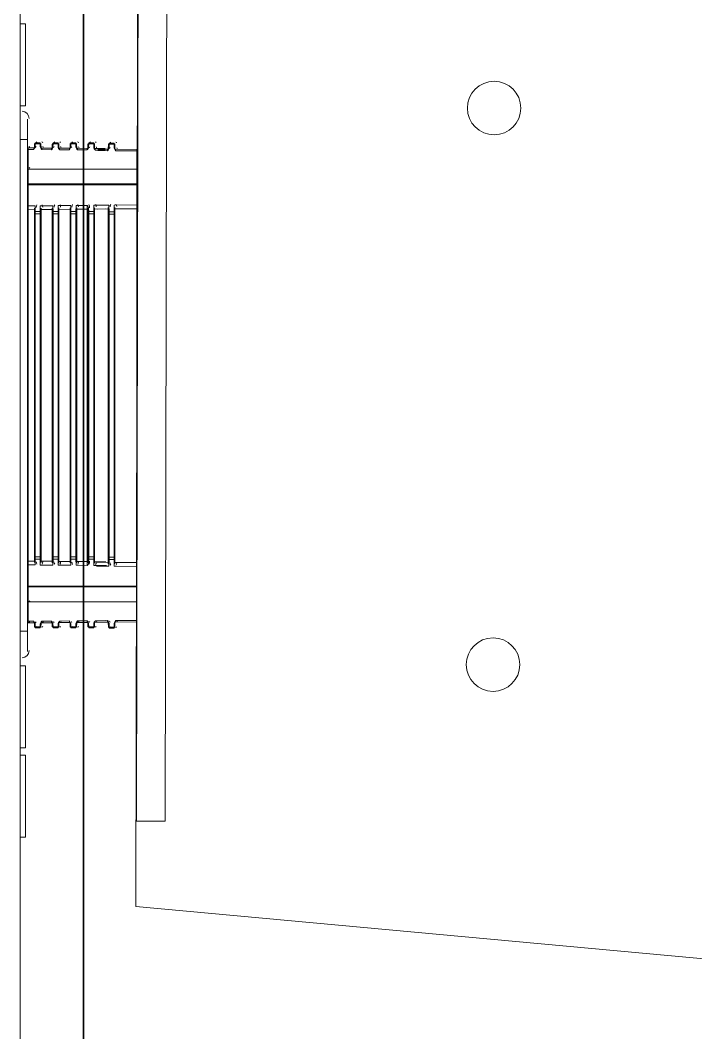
# Model space of a CAD drawing. Header units: millimetres. Extents: x -10496 to -5455, y -188 to 7293.
# Drawn here: x -7486.66 to -7467.72, y 3476.52 to 3504.9 of the extents above; entities that cross this region are included whole.
import ezdxf

# ---------------------------------------------------------------- set-up
doc = ezdxf.new("R2010")
doc.units = ezdxf.units.MM
for name, color, linetype, lineweight in [('00 TEFRİŞ', 252, 'Continuous', 13), ('GJC_duvar', 10, 'Continuous', 30), ('GJC_tefris', 30, 'Continuous', 0), ('GJC_ölçüler', 253, 'Continuous', 5)]:
    doc.layers.add(name, color=color, linetype=linetype, lineweight=lineweight)

# ---------------------------------------------------------------- blocks, each defined once
blk = doc.blocks.new('fgjh')
at = {"layer": 'GJC_tefris', "color": 151, "extrusion": (-0.016672, 1.52509e-05, 0.999861)}
for p, q in [((5038030.277, 2445214.517, 2050.073), (5037967.735, 2445214.517, 2049.03)), ((5037986.358, 2445214.517, 2049.341), (5037986.358, 2445214.367, 2049.341)), ((5037986.358, 2445214.367, 2049.341), (5037988.657, 2445214.367, 2049.379)), ((5037988.657, 2445214.367, 2049.379), (5037988.657, 2445214.517, 2049.379)), ((5037988.857, 2445214.517, 2049.382), (5037988.857, 2445214.367, 2049.382)), ((5037988.857, 2445214.367, 2049.382), (5037991.157, 2445214.367, 2049.421)), ((5037991.157, 2445214.367, 2049.421), (5037991.157, 2445214.517, 2049.421)), ((5037991.362, 2445214.517, 2049.424), (5037991.362, 2445214.514, 2049.424)), ((5037991.562, 2445214.317, 2049.427), (5037992.132, 2445214.317, 2049.437)), ((5037992.132, 2445214.317, 2049.437), (5037992.132, 2445214.514, 2049.437)), ((5037992.132, 2445214.317, 2049.437), (5038005.908, 2445214.317, 2049.667)), ((5037994.094, 2445214.317, 2049.47), (5037994.094, 2445214.297, 2049.47)), ((5038003.945, 2445214.317, 2049.634), (5038003.945, 2445214.297, 2049.634)), ((5038005.908, 2445214.317, 2049.667), (5038005.908, 2445214.514, 2049.667)), ((5038006.478, 2445214.317, 2049.676), (5038005.908, 2445214.317, 2049.667)), ((5038006.678, 2445214.517, 2049.679), (5038006.678, 2445214.514, 2049.679)), ((5038006.855, 2445214.517, 2049.682), (5038006.855, 2445214.367, 2049.682)), ((5038006.855, 2445214.367, 2049.682), (5038009.155, 2445214.367, 2049.721)), ((5038009.155, 2445214.367, 2049.721), (5038009.155, 2445214.517, 2049.721)), ((5037992.221, 2445214.097, 2049.438), (5037992.25, 2445214.098, 2049.439)), ((5037992.221, 2445214.097, 2049.438), (5037992.221, 2445213.957, 2049.438)), ((5037992.264, 2445214.118, 2049.439), (5037992.24, 2445214.117, 2049.439)), ((5037992.25, 2445214.098, 2049.439), (5037992.331, 2445214.099, 2049.44)), ((5037992.25, 2445213.956, 2049.439), (5037992.25, 2445214.098, 2049.439)), ((5037992.345, 2445214.119, 2049.441), (5037992.264, 2445214.118, 2049.439)), ((5037992.363, 2445214.297, 2049.441), (5037992.364, 2445214.139, 2049.441)), ((5037992.408, 2445214.14, 2049.442), (5037992.407, 2445214.297, 2049.442)), ((5037992.407, 2445214.297, 2049.442), (5037992.956, 2445214.297, 2049.451)), ((5037992.956, 2445214.297, 2049.451), (5037993.37, 2445214.297, 2049.458)), ((5037992.956, 2445214.297, 2049.451), (5037992.956, 2445211.245, 2049.451)), ((5037993.37, 2445214.297, 2049.458), (5037993.37, 2445211.245, 2049.458)), ((5037993.37, 2445214.297, 2049.458), (5037993.396, 2445214.297, 2049.458)), ((5037993.396, 2445211.245, 2049.458), (5037993.396, 2445214.297, 2049.458)), ((5037993.396, 2445214.297, 2049.458), (5037993.988, 2445214.297, 2049.468)), ((5037993.988, 2445214.297, 2049.468), (5037993.987, 2445214.101, 2049.468)), ((5037993.987, 2445214.101, 2049.468), (5037994.145, 2445214.098, 2049.471)), ((5037994.159, 2445214.118, 2049.471), (5037994.053, 2445214.12, 2049.469)), ((5037994.093, 2445214.12, 2049.47), (5037994.094, 2445214.297, 2049.47)), ((5038003.947, 2445214.12, 2049.634), (5037994.093, 2445214.12, 2049.47)), ((5037994.094, 2445214.297, 2049.47), (5038003.945, 2445214.297, 2049.634)), ((5037994.145, 2445214.098, 2049.471), (5037994.145, 2445213.956, 2049.471)), ((5038003.824, 2445214.117, 2049.632), (5037994.216, 2445214.117, 2049.472)), ((5037994.216, 2445214.117, 2049.472), (5037994.216, 2445214.097, 2049.472)), ((5037994.216, 2445213.957, 2049.472), (5037994.216, 2445214.097, 2049.472)), ((5037994.216, 2445214.097, 2049.472), (5038003.824, 2445214.097, 2049.632)), ((5038003.824, 2445214.117, 2049.632), (5038003.824, 2445214.097, 2049.632)), ((5038003.824, 2445213.957, 2049.632), (5038003.824, 2445214.097, 2049.632)), ((5038003.88, 2445214.118, 2049.633), (5038003.986, 2445214.12, 2049.635)), ((5038004.053, 2445214.101, 2049.636), (5038003.894, 2445214.098, 2049.633)), ((5038003.894, 2445214.098, 2049.633), (5038003.894, 2445213.956, 2049.633)), ((5038003.947, 2445214.12, 2049.634), (5038003.945, 2445214.297, 2049.634)), ((5038004.644, 2445214.297, 2049.646), (5038004.051, 2445214.297, 2049.636)), ((5038004.051, 2445214.297, 2049.636), (5038004.053, 2445214.101, 2049.636)), ((5038004.644, 2445211.245, 2049.646), (5038004.644, 2445214.297, 2049.646)), ((5038004.669, 2445214.297, 2049.646), (5038004.644, 2445214.297, 2049.646)), ((5038005.084, 2445214.297, 2049.653), (5038004.669, 2445214.297, 2049.646)), ((5038004.669, 2445214.297, 2049.646), (5038004.669, 2445211.245, 2049.646)), ((5038005.633, 2445214.297, 2049.662), (5038005.084, 2445214.297, 2049.653)), ((5038005.084, 2445211.245, 2049.653), (5038005.084, 2445214.297, 2049.653)), ((5038005.631, 2445214.14, 2049.662), (5038005.633, 2445214.297, 2049.662)), ((5038005.677, 2445214.297, 2049.663), (5038005.675, 2445214.139, 2049.663)), ((5038005.694, 2445214.119, 2049.663), (5038005.776, 2445214.118, 2049.664)), ((5038005.789, 2445214.098, 2049.665), (5038005.708, 2445214.099, 2049.663)), ((5038005.776, 2445214.118, 2049.664), (5038005.799, 2445214.117, 2049.665)), ((5038005.789, 2445213.956, 2049.665), (5038005.789, 2445214.098, 2049.665)), ((5038005.819, 2445214.097, 2049.665), (5038005.789, 2445214.098, 2049.665)), ((5038005.819, 2445214.097, 2049.665), (5038005.819, 2445213.957, 2049.665)), ((5037992.25, 2445213.956, 2049.439), (5037992.221, 2445213.957, 2049.438)), ((5037992.24, 2445213.937, 2049.439), (5037992.264, 2445213.936, 2049.439)), ((5037992.333, 2445213.955, 2049.44), (5037992.25, 2445213.956, 2049.439)), ((5037992.264, 2445213.936, 2049.439), (5037992.347, 2445213.935, 2049.441)), ((5037992.366, 2445213.915, 2049.441), (5037992.368, 2445213.639, 2049.441)), ((5037992.412, 2445213.64, 2049.442), (5037992.41, 2445213.914, 2049.442)), ((5037993.985, 2445213.954, 2049.468), (5037993.982, 2445213.601, 2049.468)), ((5037994.145, 2445213.956, 2049.471), (5037993.985, 2445213.954, 2049.468)), ((5037994.052, 2445213.934, 2049.469), (5037994.159, 2445213.936, 2049.471)), ((5037994.088, 2445213.62, 2049.47), (5037994.091, 2445213.935, 2049.47)), ((5037994.091, 2445213.935, 2049.47), (5038003.948, 2445213.935, 2049.634)), ((5038003.824, 2445213.957, 2049.632), (5037994.216, 2445213.957, 2049.472)), ((5037994.216, 2445213.957, 2049.472), (5037994.216, 2445213.937, 2049.472)), ((5037994.216, 2445213.937, 2049.472), (5038003.824, 2445213.937, 2049.632)), ((5038003.824, 2445213.957, 2049.632), (5038003.824, 2445213.937, 2049.632)), ((5038003.988, 2445213.934, 2049.635), (5038003.88, 2445213.936, 2049.633)), ((5038003.894, 2445213.956, 2049.633), (5038004.054, 2445213.954, 2049.636)), ((5038003.951, 2445213.62, 2049.634), (5038003.948, 2445213.935, 2049.634)), ((5038004.054, 2445213.954, 2049.636), (5038004.057, 2445213.601, 2049.636)), ((5038005.627, 2445213.64, 2049.662), (5038005.629, 2445213.914, 2049.662)), ((5038005.673, 2445213.915, 2049.663), (5038005.671, 2445213.639, 2049.663)), ((5038005.776, 2445213.936, 2049.664), (5038005.692, 2445213.935, 2049.663)), ((5038005.706, 2445213.955, 2049.663), (5038005.789, 2445213.956, 2049.665)), ((5038005.799, 2445213.937, 2049.665), (5038005.776, 2445213.936, 2049.664)), ((5038005.789, 2445213.956, 2049.665), (5038005.819, 2445213.957, 2049.665)), ((5037992.221, 2445213.597, 2049.438), (5037992.25, 2445213.598, 2049.439)), ((5037992.221, 2445213.597, 2049.438), (5037992.221, 2445213.457, 2049.438)), ((5037992.264, 2445213.618, 2049.439), (5037992.24, 2445213.617, 2049.439)), ((5037992.25, 2445213.598, 2049.439), (5037992.336, 2445213.599, 2049.44)), ((5037992.25, 2445213.456, 2049.439), (5037992.25, 2445213.598, 2049.439)), ((5037992.35, 2445213.619, 2049.441), (5037992.264, 2445213.618, 2049.439)), ((5037993.982, 2445213.601, 2049.468), (5037994.145, 2445213.598, 2049.471)), ((5037994.159, 2445213.618, 2049.471), (5037994.049, 2445213.62, 2049.469)), ((5038003.951, 2445213.62, 2049.634), (5037994.088, 2445213.62, 2049.47)), ((5037994.145, 2445213.598, 2049.471), (5037994.145, 2445213.456, 2049.471)), ((5038003.824, 2445213.617, 2049.632), (5037994.216, 2445213.617, 2049.472)), ((5037994.216, 2445213.617, 2049.472), (5037994.216, 2445213.597, 2049.472)), ((5037994.216, 2445213.457, 2049.472), (5037994.216, 2445213.597, 2049.472)), ((5037994.216, 2445213.597, 2049.472), (5038003.824, 2445213.597, 2049.632)), ((5038003.824, 2445213.617, 2049.632), (5038003.824, 2445213.597, 2049.632)), ((5038003.824, 2445213.457, 2049.632), (5038003.824, 2445213.597, 2049.632)), ((5038003.88, 2445213.618, 2049.633), (5038003.99, 2445213.62, 2049.635)), ((5038004.057, 2445213.601, 2049.636), (5038003.894, 2445213.598, 2049.633)), ((5038003.894, 2445213.598, 2049.633), (5038003.894, 2445213.456, 2049.633)), ((5038005.69, 2445213.619, 2049.663), (5038005.776, 2445213.618, 2049.664)), ((5038005.789, 2445213.598, 2049.665), (5038005.704, 2445213.599, 2049.663)), ((5038005.776, 2445213.618, 2049.664), (5038005.799, 2445213.617, 2049.665)), ((5038005.789, 2445213.456, 2049.665), (5038005.789, 2445213.598, 2049.665)), ((5038005.819, 2445213.597, 2049.665), (5038005.789, 2445213.598, 2049.665)), ((5038005.819, 2445213.597, 2049.665), (5038005.819, 2445213.457, 2049.665)), ((5037992.25, 2445213.456, 2049.439), (5037992.221, 2445213.457, 2049.438)), ((5037992.24, 2445213.437, 2049.439), (5037992.264, 2445213.436, 2049.439)), ((5037992.338, 2445213.455, 2049.44), (5037992.25, 2445213.456, 2049.439)), ((5037992.264, 2445213.436, 2049.439), (5037992.351, 2445213.435, 2049.441)), ((5037992.37, 2445213.415, 2049.441), (5037992.373, 2445213.14, 2049.441)), ((5037992.417, 2445213.14, 2049.442), (5037992.414, 2445213.414, 2049.442)), ((5037993.981, 2445213.453, 2049.468), (5037993.978, 2445213.101, 2049.468)), ((5037994.145, 2445213.456, 2049.471), (5037993.981, 2445213.453, 2049.468)), ((5037994.047, 2445213.434, 2049.469), (5037994.159, 2445213.436, 2049.471)), ((5037994.084, 2445213.12, 2049.47), (5037994.087, 2445213.434, 2049.47)), ((5037994.087, 2445213.434, 2049.47), (5038003.953, 2445213.434, 2049.634)), ((5038003.824, 2445213.457, 2049.632), (5037994.216, 2445213.457, 2049.472)), ((5037994.216, 2445213.457, 2049.472), (5037994.216, 2445213.437, 2049.472)), ((5037994.216, 2445213.437, 2049.472), (5038003.824, 2445213.437, 2049.632)), ((5038003.824, 2445213.457, 2049.632), (5038003.824, 2445213.437, 2049.632)), ((5038003.992, 2445213.434, 2049.635), (5038003.88, 2445213.436, 2049.633)), ((5038003.894, 2445213.456, 2049.633), (5038004.058, 2445213.453, 2049.636)), ((5038003.955, 2445213.12, 2049.634), (5038003.953, 2445213.434, 2049.634)), ((5038004.058, 2445213.453, 2049.636), (5038004.061, 2445213.101, 2049.636)), ((5038005.623, 2445213.14, 2049.662), (5038005.625, 2445213.414, 2049.662)), ((5038005.669, 2445213.415, 2049.663), (5038005.666, 2445213.14, 2049.663)), ((5038005.776, 2445213.436, 2049.664), (5038005.688, 2445213.435, 2049.663)), ((5038005.702, 2445213.455, 2049.663), (5038005.789, 2445213.456, 2049.665)), ((5038005.799, 2445213.437, 2049.665), (5038005.776, 2445213.436, 2049.664)), ((5038005.789, 2445213.456, 2049.665), (5038005.819, 2445213.457, 2049.665)), ((5037992.221, 2445213.097, 2049.438), (5037992.25, 2445213.098, 2049.439)), ((5037992.221, 2445213.097, 2049.438), (5037992.221, 2445212.957, 2049.438)), ((5037992.25, 2445212.956, 2049.439), (5037992.221, 2445212.957, 2049.438)), ((5037992.264, 2445213.118, 2049.439), (5037992.24, 2445213.117, 2049.439)), ((5037992.24, 2445212.937, 2049.439), (5037992.264, 2445212.936, 2049.439)), ((5037992.25, 2445213.098, 2049.439), (5037992.34, 2445213.099, 2049.44)), ((5037992.25, 2445212.956, 2049.439), (5037992.25, 2445213.098, 2049.439)), ((5037992.342, 2445212.955, 2049.44), (5037992.25, 2445212.956, 2049.439)), ((5037992.354, 2445213.119, 2049.441), (5037992.264, 2445213.118, 2049.439)), ((5037992.264, 2445212.936, 2049.439), (5037992.356, 2445212.935, 2049.441)), ((5037992.375, 2445212.915, 2049.441), (5037992.377, 2445212.64, 2049.441)), ((5037992.421, 2445212.64, 2049.442), (5037992.419, 2445212.914, 2049.442)), ((5037993.977, 2445212.953, 2049.468), (5037993.974, 2445212.64, 2049.468)), ((5037994.145, 2445212.956, 2049.471), (5037993.977, 2445212.953, 2049.468)), ((5037993.978, 2445213.101, 2049.468), (5037994.145, 2445213.098, 2049.471)), ((5037994.043, 2445212.934, 2049.469), (5037994.159, 2445212.936, 2049.471)), ((5037994.159, 2445213.118, 2049.471), (5037994.045, 2445213.12, 2049.469)), ((5037994.08, 2445212.64, 2049.469), (5037994.082, 2445212.934, 2049.469)), ((5037994.082, 2445212.934, 2049.469), (5038003.957, 2445212.934, 2049.634)), ((5038003.955, 2445213.12, 2049.634), (5037994.084, 2445213.12, 2049.47)), ((5037994.145, 2445213.098, 2049.471), (5037994.145, 2445212.956, 2049.471)), ((5038003.824, 2445213.117, 2049.632), (5037994.216, 2445213.117, 2049.472)), ((5037994.216, 2445213.117, 2049.472), (5037994.216, 2445213.097, 2049.472)), ((5037994.216, 2445212.957, 2049.472), (5037994.216, 2445213.097, 2049.472)), ((5037994.216, 2445213.097, 2049.472), (5038003.824, 2445213.097, 2049.632)), ((5038003.824, 2445212.957, 2049.632), (5037994.216, 2445212.957, 2049.472)), ((5037994.216, 2445212.957, 2049.472), (5037994.216, 2445212.937, 2049.472)), ((5037994.216, 2445212.937, 2049.472), (5038003.824, 2445212.937, 2049.632)), ((5038003.824, 2445213.117, 2049.632), (5038003.824, 2445213.097, 2049.632)), ((5038003.824, 2445212.957, 2049.632), (5038003.824, 2445213.097, 2049.632)), ((5038003.824, 2445212.957, 2049.632), (5038003.824, 2445212.937, 2049.632)), ((5038003.88, 2445213.118, 2049.633), (5038003.995, 2445213.12, 2049.635)), ((5038003.996, 2445212.934, 2049.635), (5038003.88, 2445212.936, 2049.633)), ((5038004.061, 2445213.101, 2049.636), (5038003.894, 2445213.098, 2049.633)), ((5038003.894, 2445213.098, 2049.633), (5038003.894, 2445212.956, 2049.633)), ((5038003.894, 2445212.956, 2049.633), (5038004.063, 2445212.953, 2049.636)), ((5038003.959, 2445212.64, 2049.634), (5038003.957, 2445212.934, 2049.634)), ((5038004.063, 2445212.953, 2049.636), (5038004.065, 2445212.64, 2049.636)), ((5038005.618, 2445212.64, 2049.662), (5038005.621, 2445212.914, 2049.662)), ((5038005.665, 2445212.915, 2049.663), (5038005.662, 2445212.64, 2049.663)), ((5038005.776, 2445212.936, 2049.664), (5038005.683, 2445212.935, 2049.663)), ((5038005.685, 2445213.119, 2049.663), (5038005.776, 2445213.118, 2049.664)), ((5038005.697, 2445212.955, 2049.663), (5038005.789, 2445212.956, 2049.665)), ((5038005.789, 2445213.098, 2049.665), (5038005.699, 2445213.099, 2049.663)), ((5038005.776, 2445213.118, 2049.664), (5038005.799, 2445213.117, 2049.665)), ((5038005.799, 2445212.937, 2049.665), (5038005.776, 2445212.936, 2049.664)), ((5038005.789, 2445212.956, 2049.665), (5038005.789, 2445213.098, 2049.665)), ((5038005.819, 2445213.097, 2049.665), (5038005.789, 2445213.098, 2049.665)), ((5038005.789, 2445212.956, 2049.665), (5038005.819, 2445212.957, 2049.665)), ((5038005.819, 2445213.097, 2049.665), (5038005.819, 2445212.957, 2049.665)), ((5037992.264, 2445212.618, 2049.439), (5037992.24, 2445212.617, 2049.439)), ((5037992.358, 2445212.619, 2049.441), (5037992.264, 2445212.618, 2049.439)), ((5037994.159, 2445212.618, 2049.471), (5037994.065, 2445212.619, 2049.469)), ((5038003.959, 2445212.64, 2049.634), (5037994.08, 2445212.64, 2049.469)), ((5037994.08, 2445212.64, 2049.469), (5037994.08, 2445212.619, 2049.469)), ((5037994.08, 2445212.619, 2049.469), (5038003.959, 2445212.619, 2049.634)), ((5037994.216, 2445212.597, 2049.472), (5037994.216, 2445212.617, 2049.472)), ((5038003.824, 2445212.617, 2049.632), (5037994.216, 2445212.617, 2049.472)), ((5038003.824, 2445212.597, 2049.632), (5038003.824, 2445212.617, 2049.632)), ((5038003.88, 2445212.618, 2049.633), (5038003.975, 2445212.619, 2049.634)), ((5038003.959, 2445212.64, 2049.634), (5038003.959, 2445212.619, 2049.634)), ((5038005.681, 2445212.619, 2049.663), (5038005.776, 2445212.618, 2049.664)), ((5038005.776, 2445212.618, 2049.664), (5038005.799, 2445212.617, 2049.665)), ((5037992.221, 2445212.597, 2049.438), (5037992.25, 2445212.598, 2049.439)), ((5037992.221, 2445212.597, 2049.438), (5037992.221, 2445212.457, 2049.438)), ((5037992.25, 2445212.456, 2049.439), (5037992.221, 2445212.457, 2049.438)), ((5037992.24, 2445212.437, 2049.439), (5037992.264, 2445212.436, 2049.439)), ((5037992.25, 2445212.598, 2049.439), (5037992.344, 2445212.599, 2049.441)), ((5037992.25, 2445212.456, 2049.439), (5037992.25, 2445212.598, 2049.439)), ((5037992.346, 2445212.455, 2049.441), (5037992.25, 2445212.456, 2049.439)), ((5037992.264, 2445212.436, 2049.439), (5037992.36, 2445212.435, 2049.441)), ((5037992.379, 2445212.415, 2049.441), (5037992.382, 2445212.14, 2049.441)), ((5037992.38, 2445212.343, 2049.441), (5037992.382, 2445212.068, 2049.441)), ((5037992.426, 2445212.14, 2049.442), (5037992.423, 2445212.414, 2049.442)), ((5037992.426, 2445212.069, 2049.442), (5037992.424, 2445212.342, 2049.442)), ((5037993.955, 2445212.381, 2049.467), (5037993.952, 2445212.029, 2049.467)), ((5037993.972, 2445212.453, 2049.468), (5037993.969, 2445212.101, 2049.468)), ((5037994.145, 2445212.456, 2049.471), (5037993.972, 2445212.453, 2049.468)), ((5037994.039, 2445212.434, 2049.469), (5037994.159, 2445212.436, 2049.471)), ((5037994.051, 2445212.599, 2049.469), (5037994.145, 2445212.598, 2049.471)), ((5037994.059, 2445212.048, 2049.469), (5037994.061, 2445212.362, 2049.469)), ((5037994.075, 2445212.12, 2049.469), (5037994.078, 2445212.434, 2049.469)), ((5037994.078, 2445212.434, 2049.469), (5038003.961, 2445212.434, 2049.634)), ((5037994.145, 2445212.598, 2049.471), (5037994.145, 2445212.456, 2049.471)), ((5037994.216, 2445212.457, 2049.472), (5037994.216, 2445212.597, 2049.472)), ((5037994.216, 2445212.597, 2049.472), (5038003.824, 2445212.597, 2049.632)), ((5038003.824, 2445212.457, 2049.632), (5037994.216, 2445212.457, 2049.472)), ((5037994.216, 2445212.457, 2049.472), (5037994.216, 2445212.437, 2049.472)), ((5037994.216, 2445212.437, 2049.472), (5038003.824, 2445212.437, 2049.632)), ((5038003.824, 2445212.457, 2049.632), (5038003.824, 2445212.597, 2049.632)), ((5038003.824, 2445212.457, 2049.632), (5038003.824, 2445212.437, 2049.632)), ((5038004.001, 2445212.434, 2049.635), (5038003.88, 2445212.436, 2049.633)), ((5038003.989, 2445212.599, 2049.635), (5038003.894, 2445212.598, 2049.633)), ((5038003.894, 2445212.598, 2049.633), (5038003.894, 2445212.456, 2049.633)), ((5038003.894, 2445212.456, 2049.633), (5038004.067, 2445212.453, 2049.636)), ((5038003.964, 2445212.12, 2049.634), (5038003.961, 2445212.434, 2049.634)), ((5038003.965, 2445212.048, 2049.634), (5038003.962, 2445212.362, 2049.634)), ((5038004.067, 2445212.453, 2049.636), (5038004.07, 2445212.101, 2049.636)), ((5038004.068, 2445212.381, 2049.636), (5038004.071, 2445212.029, 2049.636)), ((5038005.597, 2445212.069, 2049.662), (5038005.599, 2445212.342, 2049.662)), ((5038005.614, 2445212.14, 2049.662), (5038005.616, 2445212.414, 2049.662)), ((5038005.643, 2445212.343, 2049.662), (5038005.641, 2445212.068, 2049.662)), ((5038005.66, 2445212.415, 2049.663), (5038005.658, 2445212.14, 2049.663)), ((5038005.776, 2445212.436, 2049.664), (5038005.679, 2445212.435, 2049.663)), ((5038005.693, 2445212.455, 2049.663), (5038005.789, 2445212.456, 2049.665)), ((5038005.789, 2445212.598, 2049.665), (5038005.695, 2445212.599, 2049.663)), ((5038005.799, 2445212.437, 2049.665), (5038005.776, 2445212.436, 2049.664)), ((5038005.789, 2445212.456, 2049.665), (5038005.789, 2445212.598, 2049.665)), ((5038005.819, 2445212.597, 2049.665), (5038005.789, 2445212.598, 2049.665)), ((5038005.789, 2445212.456, 2049.665), (5038005.819, 2445212.457, 2049.665)), ((5038005.819, 2445212.597, 2049.665), (5038005.819, 2445212.457, 2049.665)), ((5037992.256, 2445212.046, 2049.439), (5037992.232, 2445212.046, 2049.439)), ((5037992.363, 2445212.048, 2049.441), (5037992.256, 2445212.046, 2049.439)), ((5037994.151, 2445212.046, 2049.471), (5037994.019, 2445212.048, 2049.468)), ((5038003.965, 2445212.048, 2049.634), (5037994.059, 2445212.048, 2049.469)), ((5038003.815, 2445212.046, 2049.632), (5037994.208, 2445212.046, 2049.472)), ((5037994.208, 2445212.046, 2049.472), (5037994.208, 2445212.026, 2049.472)), ((5038003.815, 2445212.046, 2049.632), (5038003.815, 2445212.026, 2049.632)), ((5038003.872, 2445212.046, 2049.633), (5038004.004, 2445212.048, 2049.635)), ((5038005.66, 2445212.048, 2049.663), (5038005.768, 2445212.046, 2049.664)), ((5038005.768, 2445212.046, 2049.664), (5038005.791, 2445212.046, 2049.665)), ((5037992.213, 2445212.026, 2049.438), (5037992.213, 2445211.885, 2049.438)), ((5037992.213, 2445212.026, 2049.438), (5037992.242, 2445212.026, 2049.439)), ((5037992.242, 2445211.885, 2049.439), (5037992.213, 2445211.885, 2049.438)), ((5037992.232, 2445211.865, 2049.439), (5037992.256, 2445211.865, 2049.439)), ((5037992.242, 2445212.026, 2049.439), (5037992.349, 2445212.028, 2049.441)), ((5037992.242, 2445211.885, 2049.439), (5037992.242, 2445212.026, 2049.439)), ((5037992.351, 2445211.883, 2049.441), (5037992.242, 2445211.885, 2049.439)), ((5037992.256, 2445211.865, 2049.439), (5037992.365, 2445211.863, 2049.441)), ((5037992.384, 2445211.843, 2049.441), (5037992.389, 2445211.245, 2049.441)), ((5037992.433, 2445211.245, 2049.442), (5037992.428, 2445211.842, 2049.442)), ((5037993.951, 2445211.881, 2049.467), (5037993.945, 2445211.245, 2049.467)), ((5037994.137, 2445211.885, 2049.47), (5037993.951, 2445211.881, 2049.467)), ((5037993.952, 2445212.029, 2049.467), (5037994.137, 2445212.026, 2049.47)), ((5037994.017, 2445211.862, 2049.468), (5037994.151, 2445211.865, 2049.471)), ((5037994.052, 2445211.245, 2049.469), (5037994.057, 2445211.862, 2049.469)), ((5037994.057, 2445211.862, 2049.469), (5038003.966, 2445211.862, 2049.634)), ((5037994.137, 2445212.026, 2049.47), (5037994.137, 2445211.885, 2049.47)), ((5037994.208, 2445211.885, 2049.472), (5037994.208, 2445212.026, 2049.472)), ((5037994.208, 2445212.026, 2049.472), (5038003.815, 2445212.026, 2049.632)), ((5038003.815, 2445211.885, 2049.632), (5037994.208, 2445211.885, 2049.472)), ((5037994.208, 2445211.885, 2049.472), (5037994.208, 2445211.865, 2049.472)), ((5037994.208, 2445211.865, 2049.472), (5038003.815, 2445211.865, 2049.632)), ((5038003.815, 2445211.885, 2049.632), (5038003.815, 2445212.026, 2049.632)), ((5038003.815, 2445211.885, 2049.632), (5038003.815, 2445211.865, 2049.632)), ((5038004.006, 2445211.862, 2049.635), (5038003.872, 2445211.865, 2049.633)), ((5038004.071, 2445212.029, 2049.636), (5038003.886, 2445212.026, 2049.633)), ((5038003.886, 2445212.026, 2049.633), (5038003.886, 2445211.885, 2049.633)), ((5038003.886, 2445211.885, 2049.633), (5038004.072, 2445211.881, 2049.636)), ((5038003.972, 2445211.245, 2049.634), (5038003.966, 2445211.862, 2049.634)), ((5038004.072, 2445211.881, 2049.636), (5038004.078, 2445211.245, 2049.636)), ((5038005.59, 2445211.245, 2049.661), (5038005.595, 2445211.842, 2049.661)), ((5038005.639, 2445211.843, 2049.662), (5038005.634, 2445211.245, 2049.662)), ((5038005.768, 2445211.865, 2049.664), (5038005.658, 2445211.863, 2049.663)), ((5038005.672, 2445211.883, 2049.663), (5038005.781, 2445211.885, 2049.665)), ((5038005.781, 2445212.026, 2049.665), (5038005.674, 2445212.028, 2049.663)), ((5038005.791, 2445211.865, 2049.665), (5038005.768, 2445211.865, 2049.664)), ((5038005.781, 2445211.885, 2049.665), (5038005.781, 2445212.026, 2049.665)), ((5038005.811, 2445212.026, 2049.665), (5038005.781, 2445212.026, 2049.665)), ((5038005.781, 2445211.885, 2049.665), (5038005.811, 2445211.885, 2049.665)), ((5038005.811, 2445212.026, 2049.665), (5038005.811, 2445211.885, 2049.665)), ((5037992.389, 2445211.245, 2049.441), (5037992.433, 2445211.245, 2049.442)), ((5037992.433, 2445211.245, 2049.442), (5037992.947, 2445211.245, 2049.451)), ((5037993.362, 2445211.245, 2049.458), (5037992.947, 2445211.245, 2049.451)), ((5037993.362, 2445211.245, 2049.458), (5037993.387, 2445211.245, 2049.458)), ((5037993.387, 2445211.245, 2049.458), (5037993.945, 2445211.245, 2049.467)), ((5037993.945, 2445211.245, 2049.467), (5037994.052, 2445211.245, 2049.469)), ((5037994.052, 2445211.245, 2049.469), (5038003.972, 2445211.245, 2049.634)), ((5038004.078, 2445211.245, 2049.636), (5038003.972, 2445211.245, 2049.634)), ((5038004.636, 2445211.245, 2049.645), (5038004.078, 2445211.245, 2049.636)), ((5038004.661, 2445211.245, 2049.646), (5038004.636, 2445211.245, 2049.645)), ((5038004.661, 2445211.245, 2049.646), (5038005.076, 2445211.245, 2049.653)), ((5038005.59, 2445211.245, 2049.661), (5038005.076, 2445211.245, 2049.653)), ((5038005.634, 2445211.245, 2049.662), (5038005.59, 2445211.245, 2049.661))]:
    blk.add_line(p, q, dxfattribs=at)
at = {"layer": 'GJC_tefris', "color": 151, "elevation": 2049.552}
blk.add_lwpolyline([(5037981.657, 2445181.342), (5037984.412, 2445211.272), (5038013.612, 2445211.219), (5038016.257, 2445181.278)], dxfattribs=at)
blk.add_lwpolyline([(5037986.806, 2445211.256), (5038011.206, 2445211.211), (5038011.205, 2445210.411), (5037986.805, 2445210.456)], close=True, dxfattribs=at)
at = {"layer": 'GJC_tefris', "color": 151}
for centre in [(5037991.193, 2445201.26, 2049.552), (5038006.793, 2445201.231, 2049.552)]:
    blk.add_circle(centre, 0.75, dxfattribs=at)
at = {"layer": 'GJC_tefris', "color": 151, "extrusion": (-0.016672, 1.52509e-05, 0.999861)}
for centre, radius, start, end in [((-2449822.003, 5035086.94, -81907.714), 0.2, 271.0524, 0.0524), ((-2449821.784, 5035087.721, -81907.714), 0.02, 90.5524, 180.0524), ((-2449821.784, 5035088.314, -81907.714), 0.02, 90.0524, 180.0524), ((-2449821.795, 5035100.484, -81907.714), 0.02, 180.0524, 270.0524), ((-2449821.796, 5035101.077, -81907.714), 0.02, 180.0524, 269.5524), ((-2449822.017, 5035101.858, -81907.714), 0.2, 0.0524, 89.0524), ((-2449821.584, 5035087.619, -81907.714), 0.02, 181.0524, 270.0524), ((-2449821.626, 5035087.723, -81907.714), 0.02, 1.0524, 90.5524), ((-2449821.447, 5035089.442, -81907.714), 0.161, 183.5431, 208.4646), ((-2449821.456, 5035099.357, -81907.714), 0.161, 151.6402, 176.5617), ((-2449821.638, 5035101.076, -81907.714), 0.02, 269.5524, 359.0524), ((-2449821.596, 5035101.179, -81907.714), 0.02, 90.0524, 179.0524), ((-2449821.443, 5035087.619, -81907.714), 0.02, 270.0524, 359.0524), ((-2449821.401, 5035087.725, -81907.714), 0.02, 90.5524, 179.0524), ((-2449821.581, 5035089.44, -81907.714), 0.159, 331.4345, 356.6064), ((-2449821.59, 5035099.358, -81907.714), 0.159, 3.4984, 28.6703), ((-2449821.414, 5035101.074, -81907.714), 0.02, 181.0524, 269.5524), ((-2449821.456, 5035101.179, -81907.714), 0.02, 1.0524, 90.0524), ((-2449821.084, 5035087.62, -81907.714), 0.02, 181.0524, 270.0524), ((-2449821.126, 5035087.727, -81907.714), 0.02, 1.0524, 90.5524), ((-2449820.947, 5035089.438, -81907.714), 0.161, 183.5431, 208.4646), ((-2449820.956, 5035099.361, -81907.714), 0.161, 151.6402, 176.5617), ((-2449821.138, 5035101.072, -81907.714), 0.02, 269.5524, 359.0524), ((-2449821.096, 5035101.18, -81907.714), 0.02, 90.0524, 179.0524), ((-2449820.943, 5035087.62, -81907.714), 0.02, 270.0524, 359.0524), ((-2449820.901, 5035087.73, -81907.714), 0.02, 90.5524, 179.0524), ((-2449821.081, 5035089.436, -81907.714), 0.159, 331.4345, 356.6064), ((-2449821.09, 5035099.363, -81907.714), 0.159, 3.4984, 28.6703), ((-2449820.914, 5035101.07, -81907.714), 0.02, 181.0524, 269.5524), ((-2449820.956, 5035101.18, -81907.714), 0.02, 1.0524, 90.0524), ((-2449820.584, 5035087.62, -81907.714), 0.02, 181.0524, 270.0524), ((-2449820.443, 5035087.62, -81907.714), 0.02, 270.0524, 359.0524), ((-2449820.626, 5035087.732, -81907.714), 0.02, 1.0524, 90.5524), ((-2449820.401, 5035087.734, -81907.714), 0.02, 90.5524, 179.0524), ((-2449820.581, 5035089.432, -81907.714), 0.159, 331.4345, 356.6064), ((-2449820.447, 5035089.434, -81907.714), 0.161, 183.5431, 208.4646), ((-2449820.456, 5035099.366, -81907.714), 0.161, 151.6402, 176.5617), ((-2449820.59, 5035099.368, -81907.714), 0.159, 3.4984, 28.6703), ((-2449820.413, 5035101.066, -81907.714), 0.02, 181.0524, 269.5524), ((-2449820.638, 5035101.068, -81907.714), 0.02, 269.5524, 359.0524), ((-2449820.596, 5035101.18, -81907.714), 0.02, 90.0524, 179.0524), ((-2449820.456, 5035101.18, -81907.714), 0.02, 1.0524, 90.0524), ((-2449820.084, 5035087.621, -81907.714), 0.02, 181.0524, 270.0524), ((-2449820.126, 5035087.737, -81907.714), 0.02, 1.0524, 90.5524), ((-2449820.431, 5035089.471, -81907.714), 0.324, 338.8558, 355.389), ((-2449820.44, 5035099.33, -81907.714), 0.324, 4.7158, 21.2491), ((-2449820.138, 5035101.064, -81907.714), 0.02, 269.5524, 359.0524), ((-2449820.096, 5035101.181, -81907.714), 0.02, 90.0524, 179.0524), ((-2449819.943, 5035087.621, -81907.714), 0.02, 270.0524, 359.0524), ((-2449819.901, 5035087.739, -81907.714), 0.02, 90.5524, 179.0524), ((-2449820.081, 5035089.428, -81907.714), 0.159, 331.4345, 356.6064), ((-2449820.09, 5035099.373, -81907.714), 0.159, 3.4984, 28.6703), ((-2449819.913, 5035101.062, -81907.714), 0.02, 181.0524, 269.5524), ((-2449819.956, 5035101.181, -81907.714), 0.02, 1.0524, 90.0524), ((-2449819.512, 5035087.613, -81907.714), 0.02, 181.0524, 270.0524), ((-2449819.555, 5035087.743, -81907.714), 0.02, 1.0524, 90.5524), ((-2449819.376, 5035089.41, -81907.714), 0.161, 183.5431, 208.4646), ((-2449819.385, 5035099.376, -81907.714), 0.161, 151.6402, 176.5617), ((-2449819.567, 5035101.043, -81907.714), 0.02, 269.5524, 359.0524), ((-2449819.525, 5035101.173, -81907.714), 0.02, 90.0524, 179.0524), ((-2449819.371, 5035087.613, -81907.714), 0.02, 270.0524, 359.0524), ((-2449819.329, 5035087.745, -81907.714), 0.02, 90.5524, 179.0524), ((-2449819.509, 5035089.408, -81907.714), 0.159, 331.4345, 356.6064), ((-2449819.518, 5035099.378, -81907.714), 0.159, 3.4984, 28.6703), ((-2449819.341, 5035101.041, -81907.714), 0.02, 181.0524, 269.5524), ((-2449819.384, 5035101.173, -81907.714), 0.02, 1.0524, 90.0524)]:
    blk.add_arc(centre, radius, start, end, dxfattribs=at)
for centre, major_axis, ratio, start_param, end_param in [((5037993.381, 2445214.297, 2049.458), (0, 0.02, 0), 1, 0, 1.570796), ((5038004.065, 2445214.297, 2049.636), (0, 0.02, 0), 1, 0, 1.570796), ((5038004.658, 2445214.297, 2049.646), (0, 0.02, 0), 1, 0, 1.570796), ((5038005.647, 2445214.297, 2049.662), (0, 0.02, 0), 1, 0, 1.570796), ((5037992.264, 2445214.098, 2049.439), (-0.0003, 0.02, 0), 0.707053, 0, 1.558455), ((5037992.346, 2445214.099, 2049.441), (-0.0003, 0.02, 0), 0.707053, 0, 1.558455), ((5037992.513, 2445214.297, 2049.443), (-0.15, 0, -0.003), 0.001163, 0.000012, 0.785448), ((5037992.514, 2445214.142, 2049.443), (0.15, 0.003, 0.003), 0.001163, 3.141581, 3.927017), ((5037992.393, 2445214.297, 2049.441), (0, 0.0141, 0), 1, -1.570796, 0), ((5037993.381, 2445214.297, 2049.458), (0, 0.0141, 0), 1, -1.570796, 0), ((5037993.974, 2445214.297, 2049.468), (0, 0.0141, 0), 1, -1.570796, 0), ((5037994.094, 2445214.297, 2049.47), (-0.15, 0, -0.003), 0.001163, 4.712301, 5.497738), ((5037994.093, 2445214.122, 2049.47), (-0.15, 0, -0.003), 0.017452, 1.304291, 1.57072), ((5037994.159, 2445214.098, 2049.471), (0.0003, 0.02, 0), 0.707053, 0.024682, 1.583137), ((5037994.216, 2445214.099, 2049.472), (-0.1, 0, -0.0017), 0.013964, 0.785398, 1.570796), ((5037994.216, 2445214.119, 2049.472), (-0.08, 0, -0.0013), 0.017455, 0.785398, 1.570796), ((5038003.824, 2445214.119, 2049.632), (0.08, 0, 0.0013), 0.017455, 4.712389, 5.497787), ((5038003.824, 2445214.099, 2049.632), (0.1, 0, 0.0017), 0.013964, 4.712389, 5.497787), ((5038003.88, 2445214.098, 2049.633), (-0.0003, 0.02, 0), 0.707053, 4.700048, 6.258503), ((5038003.945, 2445214.297, 2049.634), (0.15, 0, 0.003), 0.001163, 0.785448, 1.570884), ((5038003.947, 2445214.122, 2049.634), (0.15, 0, 0.003), 0.017452, 4.712465, 4.978894), ((5038004.658, 2445214.297, 2049.646), (0, 0.0113, 0), 1, -1.570796, 0), ((5038005.525, 2445214.142, 2049.66), (-0.15, 0.003, -0.003), 0.001163, 2.356168, 3.141604), ((5038005.527, 2445214.297, 2049.66), (0.15, 0, 0.003), 0.001163, 5.497738, 6.283174), ((5038005.694, 2445214.099, 2049.663), (0.0003, 0.02, 0), 0.707053, 4.72473, 6.283185), ((5038005.775, 2445214.098, 2049.664), (0.0003, 0.02, 0), 0.707053, 4.72473, 6.283185), ((5037992.264, 2445213.956, 2049.439), (0.0003, 0.02, 0), 0.707053, 1.583137, 3.141593), ((5037992.347, 2445213.955, 2049.441), (0.0003, 0.02, 0), 0.707053, 1.583137, 3.141593), ((5037992.516, 2445213.912, 2049.443), (-0.15, 0.003, -0.003), 0.001162, 0.000034, 0.785471), ((5037994.091, 2445213.932, 2049.47), (0.15, 0, 0.003), 0.017458, 1.570568, 1.836997), ((5037994.216, 2445213.955, 2049.472), (-0.1, 0, -0.0017), 0.013964, 4.712389, 5.497787), ((5037994.159, 2445213.956, 2049.471), (-0.0003, 0.02, 0), 0.707053, 1.558455, 3.116911), ((5037994.216, 2445213.935, 2049.472), (-0.08, 0, -0.0013), 0.017455, 4.712389, 5.497787), ((5038003.824, 2445213.955, 2049.632), (0.1, 0, 0.0017), 0.013964, 0.785398, 1.570796), ((5038003.824, 2445213.935, 2049.632), (0.08, 0, 0.0013), 0.017455, 0.785398, 1.570796), ((5038003.88, 2445213.956, 2049.633), (0.0003, 0.02, 0), 0.707053, 3.166275, 4.72473), ((5038003.948, 2445213.932, 2049.634), (-0.15, 0, -0.003), 0.017458, 4.446188, 4.712618), ((5038005.523, 2445213.912, 2049.66), (0.15, 0.003, 0.003), 0.001162, 5.497715, 6.283151), ((5038005.692, 2445213.955, 2049.663), (-0.0003, 0.02, 0), 0.707053, 3.141593, 4.700048), ((5038005.775, 2445213.956, 2049.664), (-0.0003, 0.02, 0), 0.707053, 3.141593, 4.700048), ((5037992.264, 2445213.598, 2049.439), (-0.0003, 0.02, 0), 0.707053, 0, 1.558455), ((5037992.35, 2445213.599, 2049.441), (-0.0003, 0.02, 0), 0.707053, 0, 1.558455), ((5037992.518, 2445213.642, 2049.443), (0.15, 0.003, 0.003), 0.001163, 3.141581, 3.927017), ((5037994.088, 2445213.622, 2049.47), (-0.15, 0, -0.003), 0.017452, 1.304291, 1.57072), ((5037994.159, 2445213.598, 2049.471), (0.0003, 0.02, 0), 0.707053, 0.024682, 1.583137), ((5037994.216, 2445213.599, 2049.472), (-0.1, 0, -0.0017), 0.013964, 0.785398, 1.570796), ((5037994.216, 2445213.619, 2049.472), (0.08, 0, 0.0013), 0.017455, 3.926991, 4.712389), ((5038003.824, 2445213.619, 2049.632), (0.08, 0, 0.0013), 0.017455, 4.712389, 5.497787), ((5038003.824, 2445213.599, 2049.632), (0.1, 0, 0.0017), 0.013964, 4.712389, 5.497787), ((5038003.88, 2445213.598, 2049.633), (-0.0003, 0.02, 0), 0.707053, 4.700048, 6.258503), ((5038003.951, 2445213.622, 2049.634), (0.15, 0, 0.003), 0.017452, 4.712465, 4.978894), ((5038005.521, 2445213.642, 2049.66), (-0.15, 0.003, -0.003), 0.001163, 2.356168, 3.141604), ((5038005.689, 2445213.599, 2049.663), (0.0003, 0.02, 0), 0.707053, 4.72473, 6.283185), ((5038005.775, 2445213.598, 2049.664), (0.0003, 0.02, 0), 0.707053, 4.72473, 6.283185), ((5037992.264, 2445213.456, 2049.439), (0.0003, 0.02, 0), 0.707053, 1.583137, 3.141593), ((5037992.352, 2445213.455, 2049.441), (0.0003, 0.02, 0), 0.707053, 1.583137, 3.141593), ((5037992.52, 2445213.412, 2049.443), (-0.15, 0.003, -0.003), 0.001162, 0.000034, 0.785471), ((5037994.087, 2445213.432, 2049.47), (0.15, 0, 0.003), 0.017458, 1.570568, 1.836997), ((5037994.216, 2445213.455, 2049.472), (-0.1, 0, -0.0017), 0.013964, 4.712389, 5.497787), ((5037994.159, 2445213.456, 2049.471), (-0.0003, 0.02, 0), 0.707053, 1.558455, 3.116911), ((5037994.216, 2445213.435, 2049.472), (-0.08, 0, -0.0013), 0.017455, 4.712389, 5.497787), ((5038003.824, 2445213.455, 2049.632), (0.1, 0, 0.0017), 0.013964, 0.785398, 1.570796), ((5038003.824, 2445213.435, 2049.632), (0.08, 0, 0.0013), 0.017455, 0.785398, 1.570796), ((5038003.88, 2445213.456, 2049.633), (0.0003, 0.02, 0), 0.707053, 3.166275, 4.72473), ((5038003.953, 2445213.432, 2049.634), (-0.15, 0, -0.003), 0.017458, 4.446188, 4.712618), ((5038005.519, 2445213.412, 2049.66), (0.15, 0.003, 0.003), 0.001162, 5.497715, 6.283151), ((5038005.688, 2445213.455, 2049.663), (-0.0003, 0.02, 0), 0.707053, 3.141593, 4.700048), ((5038005.775, 2445213.456, 2049.664), (-0.0003, 0.02, 0), 0.707053, 3.141593, 4.700048), ((5037992.264, 2445213.098, 2049.439), (-0.0003, 0.02, 0), 0.707053, 0, 1.558455), ((5037992.264, 2445212.956, 2049.439), (0.0003, 0.02, 0), 0.707053, 1.583137, 3.141593), ((5037992.354, 2445213.099, 2049.441), (-0.0003, 0.02, 0), 0.707053, 0, 1.558455), ((5037992.356, 2445212.955, 2049.441), (0.0003, 0.02, 0), 0.707053, 1.583137, 3.141593), ((5037992.523, 2445213.142, 2049.443), (0.15, 0.003, 0.003), 0.001163, 3.141581, 3.927017), ((5037992.525, 2445212.912, 2049.444), (-0.15, 0.003, -0.003), 0.001162, 0.000034, 0.785471), ((5037994.082, 2445212.932, 2049.469), (0.15, 0, 0.003), 0.017458, 1.570568, 1.836997), ((5037994.084, 2445213.122, 2049.47), (-0.15, 0, -0.003), 0.017452, 1.304291, 1.57072), ((5037994.159, 2445213.098, 2049.471), (0.0003, 0.02, 0), 0.707053, 0.024682, 1.583137), ((5037994.216, 2445213.099, 2049.472), (-0.1, 0, -0.0017), 0.013964, 0.785398, 1.570796), ((5037994.216, 2445212.955, 2049.472), (-0.1, 0, -0.0017), 0.013964, 4.712389, 5.497787), ((5037994.159, 2445212.956, 2049.471), (-0.0003, 0.02, 0), 0.707053, 1.558455, 3.116911), ((5037994.216, 2445213.119, 2049.472), (-0.08, 0, -0.0013), 0.017455, 0.785398, 1.570796), ((5037994.216, 2445212.935, 2049.472), (-0.08, 0, -0.0013), 0.017455, 4.712389, 5.497787), ((5038003.824, 2445213.119, 2049.632), (0.08, 0, 0.0013), 0.017455, 4.712389, 5.497787), ((5038003.824, 2445213.099, 2049.632), (0.1, 0, 0.0017), 0.013964, 4.712389, 5.497787), ((5038003.824, 2445212.955, 2049.632), (0.1, 0, 0.0017), 0.013964, 0.785398, 1.570796), ((5038003.824, 2445212.935, 2049.632), (0.08, 0, 0.0013), 0.017455, 0.785398, 1.570796), ((5038003.88, 2445213.098, 2049.633), (-0.0003, 0.02, 0), 0.707053, 4.700048, 6.258503), ((5038003.88, 2445212.956, 2049.633), (0.0003, 0.02, 0), 0.707053, 3.166275, 4.72473), ((5038003.955, 2445213.122, 2049.634), (0.15, 0, 0.003), 0.017452, 4.712465, 4.978894), ((5038003.957, 2445212.932, 2049.634), (-0.15, 0, -0.003), 0.017458, 4.446188, 4.712618), ((5038005.515, 2445212.912, 2049.66), (0.15, 0.003, 0.003), 0.001162, 5.497715, 6.283151), ((5038005.517, 2445213.142, 2049.66), (-0.15, 0.003, -0.003), 0.001163, 2.356168, 3.141604), ((5038005.683, 2445212.955, 2049.663), (-0.0003, 0.02, 0), 0.707053, 3.141593, 4.700048), ((5038005.685, 2445213.099, 2049.663), (0.0003, 0.02, 0), 0.707053, 4.72473, 6.283185), ((5038005.775, 2445213.098, 2049.664), (0.0003, 0.02, 0), 0.707053, 4.72473, 6.283185), ((5038005.775, 2445212.956, 2049.664), (-0.0003, 0.02, 0), 0.707053, 3.141593, 4.700048), ((5037992.264, 2445212.598, 2049.439), (-0.0003, 0.02, 0), 0.707053, 0, 1.558455), ((5037992.359, 2445212.599, 2049.441), (-0.0003, 0.02, 0), 0.707053, 0, 1.558455), ((5037992.527, 2445212.642, 2049.444), (0.15, 0.003, 0.003), 0.001163, 3.141581, 3.927017), ((5037994.08, 2445212.642, 2049.469), (-0.15, 0, -0.003), 0.018616, 0.785252, 1.570688), ((5037994.065, 2445212.599, 2049.469), (-0.0003, -0.02, 0), 0.707053, 3.166275, 4.72473), ((5037994.08, 2445212.622, 2049.469), (-0.17, 0, -0.003), 0.017452, 1.480977, 1.57072), ((5037994.159, 2445212.598, 2049.471), (-0.0003, -0.02, 0), 0.707053, 3.166275, 4.72473), ((5037994.216, 2445212.619, 2049.472), (0.08, 0, 0.0013), 0.017455, 3.926991, 4.712389), ((5038003.824, 2445212.619, 2049.632), (0.08, 0, 0.0013), 0.017455, 4.712389, 5.497787), ((5038003.88, 2445212.598, 2049.633), (0.0003, -0.02, 0), 0.707053, 1.558455, 3.116911), ((5038003.959, 2445212.642, 2049.634), (0.15, 0, 0.003), 0.018616, 4.712497, 5.497933), ((5038003.959, 2445212.622, 2049.634), (0.17, 0, 0.003), 0.017452, 4.712465, 4.802208), ((5038003.975, 2445212.599, 2049.634), (0.0003, -0.02, 0), 0.707053, 1.558455, 3.116911), ((5038005.512, 2445212.642, 2049.66), (-0.15, 0.003, -0.003), 0.001163, 2.356168, 3.141604), ((5038005.681, 2445212.599, 2049.663), (0.0003, 0.02, 0), 0.707053, 4.72473, 6.283185), ((5038005.775, 2445212.598, 2049.664), (0.0003, 0.02, 0), 0.707053, 4.72473, 6.283185), ((5037992.264, 2445212.456, 2049.439), (0.0003, 0.02, 0), 0.707053, 1.583137, 3.141593), ((5037992.361, 2445212.455, 2049.441), (0.0003, 0.02, 0), 0.707053, 1.583137, 3.141593), ((5037992.529, 2445212.412, 2049.444), (-0.15, 0.003, -0.003), 0.001162, 0.000034, 0.785471), ((5037994.078, 2445212.432, 2049.469), (0.15, 0, 0.003), 0.017458, 1.570568, 1.836997), ((5037994.216, 2445212.599, 2049.472), (-0.1, 0, -0.0017), 0.013964, 0.785398, 1.570796), ((5037994.216, 2445212.455, 2049.472), (-0.1, 0, -0.0017), 0.013964, 4.712389, 5.497787), ((5037994.159, 2445212.456, 2049.471), (-0.0003, 0.02, 0), 0.707053, 1.558455, 3.116911), ((5037994.216, 2445212.435, 2049.472), (-0.08, 0, -0.0013), 0.017455, 4.712389, 5.497787), ((5038003.824, 2445212.599, 2049.632), (0.1, 0, 0.0017), 0.013964, 4.712389, 5.497787), ((5038003.824, 2445212.455, 2049.632), (0.1, 0, 0.0017), 0.013964, 0.785398, 1.570796), ((5038003.824, 2445212.435, 2049.632), (0.08, 0, 0.0013), 0.017455, 0.785398, 1.570796), ((5038003.88, 2445212.456, 2049.633), (0.0003, 0.02, 0), 0.707053, 3.166275, 4.72473), ((5038003.961, 2445212.432, 2049.634), (-0.15, 0, -0.003), 0.017458, 4.446188, 4.712618), ((5038005.51, 2445212.412, 2049.66), (0.15, 0.003, 0.003), 0.001162, 5.497715, 6.283151), ((5038005.679, 2445212.455, 2049.663), (-0.0003, 0.02, 0), 0.707053, 3.141593, 4.700048), ((5038005.775, 2445212.456, 2049.664), (-0.0003, 0.02, 0), 0.707053, 3.141593, 4.700048), ((5037992.256, 2445212.026, 2049.439), (-0.0003, 0.02, 0), 0.707053, 0, 1.558455), ((5037992.364, 2445212.028, 2049.441), (-0.0003, 0.02, 0), 0.707053, 0, 1.558455), ((5037992.532, 2445212.071, 2049.444), (0.15, 0.003, 0.003), 0.001163, 3.141581, 3.927017), ((5037994.059, 2445212.051, 2049.469), (-0.15, 0, -0.003), 0.017452, 1.304291, 1.57072), ((5037994.151, 2445212.026, 2049.471), (0.0003, 0.02, 0), 0.707053, 0.024682, 1.583137), ((5037994.208, 2445212.047, 2049.472), (-0.08, 0, -0.0013), 0.017455, 0.785398, 1.570796), ((5038003.815, 2445212.047, 2049.632), (-0.08, 0, -0.0013), 0.017455, 1.570796, 2.356194), ((5038003.872, 2445212.026, 2049.633), (-0.0003, 0.02, 0), 0.707053, 4.700048, 6.258503), ((5038003.965, 2445212.051, 2049.634), (0.15, 0, 0.003), 0.017452, 4.712465, 4.978894), ((5038005.491, 2445212.071, 2049.66), (-0.15, 0.003, -0.003), 0.001163, 2.356168, 3.141604), ((5038005.66, 2445212.028, 2049.663), (0.0003, 0.02, 0), 0.707053, 4.72473, 6.283185), ((5038005.767, 2445212.026, 2049.664), (0.0003, 0.02, 0), 0.707053, 4.72473, 6.283185), ((5037992.256, 2445211.885, 2049.439), (0.0003, 0.02, 0), 0.707053, 1.583137, 3.141593), ((5037992.366, 2445211.883, 2049.441), (0.0003, 0.02, 0), 0.707053, 1.583137, 3.141593), ((5037992.534, 2445211.84, 2049.444), (-0.15, 0.003, -0.003), 0.001162, 0.000035, 0.785471), ((5037994.057, 2445211.86, 2049.469), (0.15, 0, 0.003), 0.017458, 1.570568, 1.836997), ((5037994.208, 2445212.027, 2049.472), (-0.1, 0, -0.0017), 0.013964, 0.785398, 1.570796), ((5037994.208, 2445211.884, 2049.472), (-0.1, 0, -0.0017), 0.013964, 4.712389, 5.497787), ((5037994.151, 2445211.885, 2049.471), (-0.0003, 0.02, 0), 0.707053, 1.558455, 3.116911), ((5037994.208, 2445211.864, 2049.472), (-0.08, 0, -0.0013), 0.017455, 4.712389, 5.497787), ((5038003.815, 2445212.027, 2049.632), (0.1, 0, 0.0017), 0.013964, 4.712389, 5.497787), ((5038003.815, 2445211.884, 2049.632), (0.1, 0, 0.0017), 0.013964, 0.785398, 1.570796), ((5038003.815, 2445211.864, 2049.632), (0.08, 0, 0.0013), 0.017455, 0.785398, 1.570796), ((5038003.872, 2445211.885, 2049.633), (0.0003, 0.02, 0), 0.707053, 3.166275, 4.72473), ((5038003.966, 2445211.86, 2049.634), (-0.15, 0, -0.003), 0.017458, 4.446188, 4.712618), ((5038005.489, 2445211.84, 2049.66), (0.15, 0.003, 0.003), 0.001162, 5.497715, 6.283151), ((5038005.658, 2445211.883, 2049.663), (-0.0003, 0.02, 0), 0.707053, 3.141593, 4.700048), ((5038005.767, 2445211.885, 2049.664), (-0.0003, 0.02, 0), 0.707053, 3.141593, 4.700048)]:
    blk.add_ellipse(centre, major_axis=major_axis, ratio=ratio, start_param=start_param, end_param=end_param, dxfattribs=at)
at = {"layer": 'GJC_tefris', "color": 151}
for points in [[(5037992.331, 2445214.099, 2049.44), (5037992.345, 2445214.099, 2049.441), (5037992.359, 2445214.105, 2049.441), (5037992.384, 2445214.121, 2049.441), (5037992.396, 2445214.13, 2049.441), (5037992.408, 2445214.14, 2049.442)], [(5037992.345, 2445214.119, 2049.441), (5037992.354, 2445214.119, 2049.441), (5037992.363, 2445214.123, 2049.441), (5037992.384, 2445214.131, 2049.441), (5037992.395, 2445214.135, 2049.441), (5037992.408, 2445214.14, 2049.442)], [(5038005.708, 2445214.099, 2049.663), (5038005.694, 2445214.099, 2049.663), (5038005.681, 2445214.105, 2049.663), (5038005.655, 2445214.121, 2049.662), (5038005.643, 2445214.13, 2049.662), (5038005.631, 2445214.14, 2049.662)], [(5038005.694, 2445214.119, 2049.663), (5038005.685, 2445214.119, 2049.663), (5038005.676, 2445214.123, 2049.663), (5038005.656, 2445214.131, 2049.662), (5038005.644, 2445214.135, 2049.662), (5038005.631, 2445214.14, 2049.662)], [(5037992.41, 2445213.914, 2049.442), (5037992.398, 2445213.924, 2049.441), (5037992.386, 2445213.933, 2049.441), (5037992.361, 2445213.949, 2049.441), (5037992.347, 2445213.955, 2049.441), (5037992.333, 2445213.955, 2049.44)], [(5037992.41, 2445213.914, 2049.442), (5037992.397, 2445213.919, 2049.441), (5037992.386, 2445213.923, 2049.441), (5037992.365, 2445213.931, 2049.441), (5037992.356, 2445213.935, 2049.441), (5037992.347, 2445213.935, 2049.441)], [(5038005.629, 2445213.914, 2049.662), (5038005.641, 2445213.924, 2049.662), (5038005.653, 2445213.933, 2049.662), (5038005.679, 2445213.949, 2049.663), (5038005.692, 2445213.955, 2049.663), (5038005.706, 2445213.955, 2049.663)], [(5038005.629, 2445213.914, 2049.662), (5038005.642, 2445213.919, 2049.662), (5038005.654, 2445213.923, 2049.662), (5038005.674, 2445213.931, 2049.663), (5038005.683, 2445213.935, 2049.663), (5038005.692, 2445213.935, 2049.663)], [(5037992.336, 2445213.599, 2049.44), (5037992.35, 2445213.6, 2049.441), (5037992.363, 2445213.605, 2049.441), (5037992.388, 2445213.621, 2049.441), (5037992.4, 2445213.631, 2049.441), (5037992.412, 2445213.64, 2049.442)], [(5037992.35, 2445213.619, 2049.441), (5037992.358, 2445213.619, 2049.441), (5037992.367, 2445213.623, 2049.441), (5037992.388, 2445213.631, 2049.441), (5037992.4, 2445213.636, 2049.441), (5037992.412, 2445213.64, 2049.442)], [(5038005.704, 2445213.599, 2049.663), (5038005.69, 2445213.6, 2049.663), (5038005.676, 2445213.605, 2049.663), (5038005.651, 2445213.621, 2049.662), (5038005.639, 2445213.631, 2049.662), (5038005.627, 2445213.64, 2049.662)], [(5038005.69, 2445213.619, 2049.663), (5038005.681, 2445213.619, 2049.663), (5038005.672, 2445213.623, 2049.663), (5038005.651, 2445213.631, 2049.662), (5038005.64, 2445213.636, 2049.662), (5038005.627, 2445213.64, 2049.662)], [(5037992.414, 2445213.414, 2049.442), (5037992.402, 2445213.424, 2049.441), (5037992.39, 2445213.433, 2049.441), (5037992.365, 2445213.449, 2049.441), (5037992.352, 2445213.455, 2049.441), (5037992.338, 2445213.455, 2049.44)], [(5037992.414, 2445213.414, 2049.442), (5037992.401, 2445213.419, 2049.441), (5037992.39, 2445213.423, 2049.441), (5037992.369, 2445213.431, 2049.441), (5037992.36, 2445213.435, 2049.441), (5037992.351, 2445213.435, 2049.441)], [(5038005.625, 2445213.414, 2049.662), (5038005.637, 2445213.424, 2049.662), (5038005.649, 2445213.433, 2049.662), (5038005.674, 2445213.449, 2049.663), (5038005.688, 2445213.455, 2049.663), (5038005.702, 2445213.455, 2049.663)], [(5038005.625, 2445213.414, 2049.662), (5038005.638, 2445213.419, 2049.662), (5038005.649, 2445213.423, 2049.662), (5038005.67, 2445213.431, 2049.663), (5038005.679, 2445213.435, 2049.663), (5038005.688, 2445213.435, 2049.663)], [(5037992.34, 2445213.099, 2049.44), (5037992.354, 2445213.1, 2049.441), (5037992.367, 2445213.106, 2049.441), (5037992.393, 2445213.121, 2049.441), (5037992.405, 2445213.131, 2049.442), (5037992.417, 2445213.14, 2049.442)], [(5037992.419, 2445212.914, 2049.442), (5037992.407, 2445212.924, 2049.442), (5037992.395, 2445212.933, 2049.441), (5037992.369, 2445212.949, 2049.441), (5037992.356, 2445212.954, 2049.441), (5037992.342, 2445212.955, 2049.44)], [(5037992.354, 2445213.119, 2049.441), (5037992.363, 2445213.12, 2049.441), (5037992.372, 2445213.123, 2049.441), (5037992.392, 2445213.131, 2049.441), (5037992.404, 2445213.136, 2049.441), (5037992.417, 2445213.14, 2049.442)], [(5037992.419, 2445212.914, 2049.442), (5037992.406, 2445212.918, 2049.442), (5037992.394, 2445212.923, 2049.441), (5037992.374, 2445212.931, 2049.441), (5037992.365, 2445212.935, 2049.441), (5037992.356, 2445212.935, 2049.441)], [(5038005.621, 2445212.914, 2049.662), (5038005.633, 2445212.924, 2049.662), (5038005.645, 2445212.933, 2049.662), (5038005.67, 2445212.949, 2049.663), (5038005.683, 2445212.954, 2049.663), (5038005.697, 2445212.955, 2049.663)], [(5038005.621, 2445212.914, 2049.662), (5038005.634, 2445212.918, 2049.662), (5038005.645, 2445212.923, 2049.662), (5038005.666, 2445212.931, 2049.663), (5038005.675, 2445212.935, 2049.663), (5038005.683, 2445212.935, 2049.663)], [(5038005.699, 2445213.099, 2049.663), (5038005.685, 2445213.1, 2049.663), (5038005.672, 2445213.106, 2049.663), (5038005.647, 2445213.121, 2049.662), (5038005.635, 2445213.131, 2049.662), (5038005.623, 2445213.14, 2049.662)], [(5038005.685, 2445213.119, 2049.663), (5038005.677, 2445213.12, 2049.663), (5038005.668, 2445213.123, 2049.663), (5038005.647, 2445213.131, 2049.662), (5038005.635, 2445213.136, 2049.662), (5038005.623, 2445213.14, 2049.662)], [(5037992.344, 2445212.599, 2049.441), (5037992.358, 2445212.6, 2049.441), (5037992.372, 2445212.606, 2049.441), (5037992.397, 2445212.621, 2049.441), (5037992.409, 2445212.631, 2049.442), (5037992.421, 2445212.64, 2049.442)], [(5037992.358, 2445212.619, 2049.441), (5037992.367, 2445212.62, 2049.441), (5037992.376, 2445212.623, 2049.441), (5037992.397, 2445212.631, 2049.441), (5037992.408, 2445212.636, 2049.442), (5037992.421, 2445212.64, 2049.442)], [(5037993.974, 2445212.64, 2049.468), (5037993.986, 2445212.631, 2049.468), (5037993.998, 2445212.621, 2049.468), (5037994.023, 2445212.606, 2049.469), (5037994.037, 2445212.6, 2049.469), (5037994.051, 2445212.599, 2049.469)], [(5038004.065, 2445212.64, 2049.636), (5038004.054, 2445212.631, 2049.636), (5038004.042, 2445212.621, 2049.636), (5038004.016, 2445212.606, 2049.635), (5038004.003, 2445212.6, 2049.635), (5038003.989, 2445212.599, 2049.635)], [(5038005.695, 2445212.599, 2049.663), (5038005.681, 2445212.6, 2049.663), (5038005.668, 2445212.606, 2049.663), (5038005.642, 2445212.621, 2049.662), (5038005.63, 2445212.631, 2049.662), (5038005.618, 2445212.64, 2049.662)], [(5038005.681, 2445212.619, 2049.663), (5038005.672, 2445212.62, 2049.663), (5038005.663, 2445212.623, 2049.663), (5038005.643, 2445212.631, 2049.662), (5038005.631, 2445212.636, 2049.662), (5038005.618, 2445212.64, 2049.662)], [(5037992.423, 2445212.414, 2049.442), (5037992.411, 2445212.423, 2049.442), (5037992.399, 2445212.433, 2049.441), (5037992.374, 2445212.448, 2049.441), (5037992.36, 2445212.454, 2049.441), (5037992.346, 2445212.455, 2049.441)], [(5037992.423, 2445212.414, 2049.442), (5037992.41, 2445212.418, 2049.442), (5037992.399, 2445212.423, 2049.441), (5037992.378, 2445212.431, 2049.441), (5037992.369, 2445212.434, 2049.441), (5037992.36, 2445212.435, 2049.441)], [(5038005.616, 2445212.414, 2049.662), (5038005.628, 2445212.423, 2049.662), (5038005.64, 2445212.433, 2049.662), (5038005.666, 2445212.448, 2049.663), (5038005.679, 2445212.454, 2049.663), (5038005.693, 2445212.455, 2049.663)], [(5038005.616, 2445212.414, 2049.662), (5038005.629, 2445212.418, 2049.662), (5038005.641, 2445212.423, 2049.662), (5038005.661, 2445212.431, 2049.663), (5038005.67, 2445212.434, 2049.663), (5038005.679, 2445212.435, 2049.663)], [(5037992.349, 2445212.028, 2049.441), (5037992.363, 2445212.028, 2049.441), (5037992.377, 2445212.034, 2049.441), (5037992.402, 2445212.05, 2049.441), (5037992.414, 2445212.059, 2049.442), (5037992.426, 2445212.069, 2049.442)], [(5037992.363, 2445212.048, 2049.441), (5037992.372, 2445212.048, 2049.441), (5037992.381, 2445212.052, 2049.441), (5037992.402, 2445212.06, 2049.441), (5037992.413, 2445212.064, 2049.442), (5037992.426, 2445212.069, 2049.442)], [(5038005.674, 2445212.028, 2049.663), (5038005.66, 2445212.028, 2049.663), (5038005.646, 2445212.034, 2049.662), (5038005.621, 2445212.05, 2049.662), (5038005.609, 2445212.059, 2049.662), (5038005.597, 2445212.069, 2049.662)], [(5038005.66, 2445212.048, 2049.663), (5038005.651, 2445212.048, 2049.662), (5038005.642, 2445212.052, 2049.662), (5038005.621, 2445212.06, 2049.662), (5038005.61, 2445212.064, 2049.662), (5038005.597, 2445212.069, 2049.662)], [(5037992.428, 2445211.842, 2049.442), (5037992.416, 2445211.852, 2049.442), (5037992.404, 2445211.861, 2049.442), (5037992.379, 2445211.877, 2049.441), (5037992.365, 2445211.882, 2049.441), (5037992.351, 2445211.883, 2049.441)], [(5037992.428, 2445211.842, 2049.442), (5037992.415, 2445211.846, 2049.442), (5037992.404, 2445211.851, 2049.442), (5037992.383, 2445211.859, 2049.441), (5037992.374, 2445211.863, 2049.441), (5037992.365, 2445211.863, 2049.441)], [(5038005.595, 2445211.842, 2049.661), (5038005.607, 2445211.852, 2049.662), (5038005.619, 2445211.861, 2049.662), (5038005.644, 2445211.877, 2049.662), (5038005.658, 2445211.882, 2049.663), (5038005.672, 2445211.883, 2049.663)], [(5038005.595, 2445211.842, 2049.661), (5038005.608, 2445211.846, 2049.662), (5038005.619, 2445211.851, 2049.662), (5038005.64, 2445211.859, 2049.662), (5038005.649, 2445211.863, 2049.662), (5038005.658, 2445211.863, 2049.663)]]:
    blk.add_open_spline(points, degree=3, knots=[0, 0, 0, 0, 0.5, 0.5, 1, 1, 1, 1], dxfattribs=at)
blk = doc.blocks.new('rölöveteyit')
at = {"layer": 'GJC_duvar'}
blk.add_lwpolyline([(31617.041, -28165.676), (31617.041, -28365.676)], dxfattribs=at)
blk = doc.blocks.new('new ytong')
at = {"layer": '00 TEFRİŞ', "color": 8}
blk.add_line((-19093.338, 3825.562), (-19093.338, 2635.562), dxfattribs=at)
at = {"layer": 'GJC_duvar'}
blk.add_lwpolyline([(-19093.338, 3825.562), (-19093.338, 2635.562)], dxfattribs=at)
at = {"layer": 'GJC_ölçüler', "color": 51, "lineweight": 30, "true_color": 0xf8f6b0}
blk.add_lwpolyline([(-19093.338, 3815.562), (-18813.338, 3815.562), (-18813.338, 3339.395), (-19093.338, 3339.395)], close=True, dxfattribs=at)

msp = doc.modelspace()

# ---------------------------------------------------------------- linework, layer by layer
at = {"layer": 'GJC_duvar'}
msp.add_line((-7484.882, 3564.298), (-7484.882, 2374.298), dxfattribs=at)

# ---------------------------------------------------------------- block references
at = {"rotation": 90}
msp.add_blockref('fgjh', (2437727.858, -5034504.356, -2049.551), dxfattribs=at)

# ---------------------------------------------------------------- next in the draw order: block references
at = {"layer": 'GJC_ölçüler'}
msp.add_blockref('rölöveteyit', (-39101.923, 31729.974), dxfattribs=at)

# ---------------------------------------------------------------- next in the draw order: block references
at = {"layer": 'GJC_duvar', "color": 41, "true_color": 0xf4ee51}
msp.add_blockref('new ytong', (11608.455, -261.264), dxfattribs=at)

doc.saveas('drawing.dxf')
